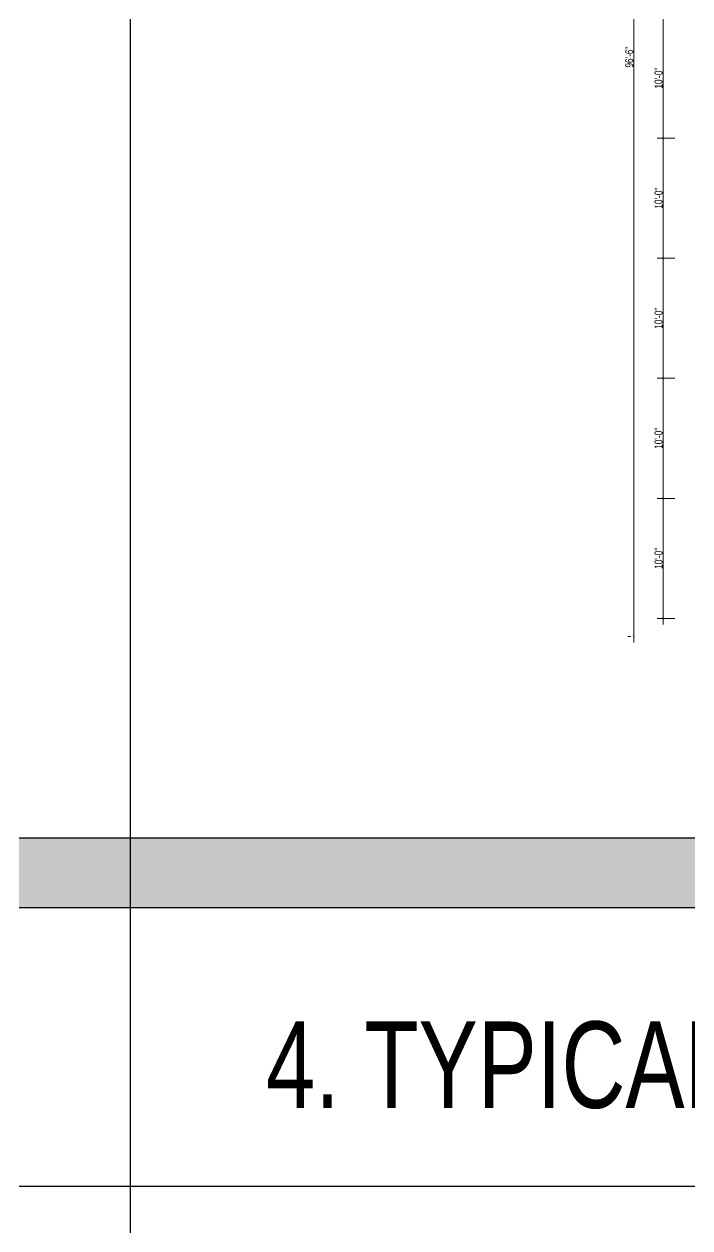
# Model space of a CAD drawing. Header units: inches. Extents: x 283072 to 301462, y 26630 to 62925.
# Drawn here: x 295333 to 295998, y 31862 to 33065 of the extents above; entities that cross this region are included whole.
import ezdxf
from ezdxf.enums import TextEntityAlignment as Align

# ---------------------------------------------------------------- set-up
doc = ezdxf.new("R2010")
doc.units = ezdxf.units.IN
doc.header["$MEASUREMENT"] = 0
doc.header["$PDMODE"] = 2
doc.layers.get('0').update_dxf_attribs({"lineweight": 5})
for name, color, linetype, lineweight in [('DIM WORKING', 7, 'Continuous', 13), ('Dimension.', 7, 'Continuous', 5), ('Text Room name', 4, 'Continuous', 13)]:
    doc.layers.add(name, color=color, linetype=linetype, lineweight=lineweight)
doc.styles.add('S_Swis721 LtCn BT', font='swisscl.ttf')
doc.dimstyles.new('1-8', dxfattribs={"dimtxt": 8, "dimasz": 6, "dimexe": 6, "dimexo": 12, "dimgap": 1, "dimtad": 1, "dimdec": 0, "dimzin": 3, "dimdsep": 46, "dimlunit": 4, "dimtxsty": 'S_Swis721 LtCn BT', "dimblk": 'ARCHTICK', "dimcen": 0, "dimdle": 6, "dimclrd": 256, "dimclre": 256, "dimclrt": 7, "dimadec": 1, "dimazin": 1, "dimtfac": 1, "dimtdec": 0, "dimtofl": 0, "dimtmove": 2, "dimatfit": 3, "dimldrblk": 'ARCHTICK', "dimfxl": 1, "dimtolj": 1, "dimtzin": 0, "dimlwd": -1, "dimlwe": -1, "dimarcsym": 0})

# ---------------------------------------------------------------- blocks, each defined once
blk = doc.blocks.new('_ArchTick')
at = {"color": 0, "linetype": 'ByBlock', "const_width": 0.15}
blk.add_lwpolyline([(-0.5, -0.5), (0.5, 0.5)], dxfattribs=at)
blk = doc.blocks.new('*D178')
at = {"layer": 'Defpoints', "color": 0, "lineweight": 30, "ltscale": 200, "transparency": 16777216}
for p in [(295971.3, 32590.9), (295995, 32590.9), (295995, 32470.9)]:
    blk.add_point(p, dxfattribs=at)
at = {"layer": 'DIM WORKING', "ltscale": 200, "transparency": 16777216}
for p, q in [((295971.3, 32464.9), (295971.3, 32596.9)), ((295983, 32590.9), (295965.3, 32590.9)), ((295983, 32470.9), (295965.3, 32470.9))]:
    blk.add_line(p, q, dxfattribs=at)
at = {"layer": 'DIM WORKING', "ltscale": 200, "transparency": 16777216, "xscale": 2, "yscale": 2, "zscale": 2}
for p, rotation in [((295971.3, 32590.9), 90), ((295971.3, 32470.9), 270)]:
    blk.add_blockref('_ArchTick', p, dxfattribs=dict(at, rotation=rotation))
at = {"layer": 'DIM WORKING', "color": 7, "lineweight": 30, "ltscale": 200, "transparency": 16777216, "insert": (295966.7, 32530.9), "char_height": 8, "attachment_point": 5, "rotation": 90, "style": 'S_Swis721 LtCn BT'}
blk.add_mtext('\\A1;10\'-0"', dxfattribs=at)
blk = doc.blocks.new('*D179')
at = {"layer": 'Defpoints', "color": 0, "lineweight": 30, "ltscale": 200, "transparency": 16777216}
for p in [(295971.3, 32710.9), (295995, 32710.9), (295995, 32590.9)]:
    blk.add_point(p, dxfattribs=at)
at = {"layer": 'DIM WORKING', "ltscale": 200, "transparency": 16777216}
for p, q in [((295971.3, 32584.9), (295971.3, 32716.9)), ((295983, 32710.9), (295965.3, 32710.9)), ((295983, 32590.9), (295965.3, 32590.9))]:
    blk.add_line(p, q, dxfattribs=at)
at = {"layer": 'DIM WORKING', "ltscale": 200, "transparency": 16777216, "xscale": 2, "yscale": 2, "zscale": 2}
for p, rotation in [((295971.3, 32710.9), 90), ((295971.3, 32590.9), 270)]:
    blk.add_blockref('_ArchTick', p, dxfattribs=dict(at, rotation=rotation))
at = {"layer": 'DIM WORKING', "color": 7, "lineweight": 30, "ltscale": 200, "transparency": 16777216, "insert": (295966.7, 32650.9), "char_height": 8, "attachment_point": 5, "rotation": 90, "style": 'S_Swis721 LtCn BT'}
blk.add_mtext('\\A1;10\'-0"', dxfattribs=at)
blk = doc.blocks.new('*D180')
at = {"layer": 'Defpoints', "color": 0, "lineweight": 30, "ltscale": 200, "transparency": 16777216}
for p in [(295971.3, 32830.9), (295995, 32830.9), (295995, 32710.9)]:
    blk.add_point(p, dxfattribs=at)
at = {"layer": 'DIM WORKING', "ltscale": 200, "transparency": 16777216}
for p, q in [((295971.3, 32704.9), (295971.3, 32836.9)), ((295983, 32830.9), (295965.3, 32830.9)), ((295983, 32710.9), (295965.3, 32710.9))]:
    blk.add_line(p, q, dxfattribs=at)
at = {"layer": 'DIM WORKING', "ltscale": 200, "transparency": 16777216, "xscale": 2, "yscale": 2, "zscale": 2}
for p, rotation in [((295971.3, 32830.9), 90), ((295971.3, 32710.9), 270)]:
    blk.add_blockref('_ArchTick', p, dxfattribs=dict(at, rotation=rotation))
at = {"layer": 'DIM WORKING', "color": 7, "lineweight": 30, "ltscale": 200, "transparency": 16777216, "insert": (295966.7, 32770.9), "char_height": 8, "attachment_point": 5, "rotation": 90, "style": 'S_Swis721 LtCn BT'}
blk.add_mtext('\\A1;10\'-0"', dxfattribs=at)
blk = doc.blocks.new('*D181')
at = {"layer": 'Defpoints', "color": 0, "lineweight": 30, "ltscale": 200, "transparency": 16777216}
for p in [(295971.3, 32950.9), (295995, 32950.9), (295995, 32830.9)]:
    blk.add_point(p, dxfattribs=at)
at = {"layer": 'DIM WORKING', "ltscale": 200, "transparency": 16777216}
for p, q in [((295971.3, 32824.9), (295971.3, 32956.9)), ((295983, 32950.9), (295965.3, 32950.9)), ((295983, 32830.9), (295965.3, 32830.9))]:
    blk.add_line(p, q, dxfattribs=at)
at = {"layer": 'DIM WORKING', "ltscale": 200, "transparency": 16777216, "xscale": 2, "yscale": 2, "zscale": 2}
for p, rotation in [((295971.3, 32950.9), 90), ((295971.3, 32830.9), 270)]:
    blk.add_blockref('_ArchTick', p, dxfattribs=dict(at, rotation=rotation))
at = {"layer": 'DIM WORKING', "color": 7, "lineweight": 30, "ltscale": 200, "transparency": 16777216, "insert": (295966.7, 32890.9), "char_height": 8, "attachment_point": 5, "rotation": 90, "style": 'S_Swis721 LtCn BT'}
blk.add_mtext('\\A1;10\'-0"', dxfattribs=at)
blk = doc.blocks.new('*D182')
at = {"layer": 'Defpoints', "color": 0, "lineweight": 30, "ltscale": 200, "transparency": 16777216}
for p in [(295971.3, 33070.9), (295995, 33070.9), (295995, 32950.9)]:
    blk.add_point(p, dxfattribs=at)
at = {"layer": 'DIM WORKING', "ltscale": 200, "transparency": 16777216}
for p, q in [((295971.3, 32944.9), (295971.3, 33076.9)), ((295983, 33070.9), (295965.3, 33070.9)), ((295983, 32950.9), (295965.3, 32950.9))]:
    blk.add_line(p, q, dxfattribs=at)
at = {"layer": 'DIM WORKING', "ltscale": 200, "transparency": 16777216, "xscale": 2, "yscale": 2, "zscale": 2}
for p, rotation in [((295971.3, 33070.9), 90), ((295971.3, 32950.9), 270)]:
    blk.add_blockref('_ArchTick', p, dxfattribs=dict(at, rotation=rotation))
at = {"layer": 'DIM WORKING', "color": 7, "lineweight": 30, "ltscale": 200, "transparency": 16777216, "insert": (295966.7, 33010.9), "char_height": 8, "attachment_point": 5, "rotation": 90, "style": 'S_Swis721 LtCn BT'}
blk.add_mtext('\\A1;10\'-0"', dxfattribs=at)
blk = doc.blocks.new('*D183')
at = {"layer": 'Defpoints', "color": 0, "lineweight": 30, "ltscale": 200, "transparency": 16777216}
for p in [(295971.3, 33190.9), (295995, 33190.9), (295995, 33070.9)]:
    blk.add_point(p, dxfattribs=at)
at = {"layer": 'DIM WORKING', "ltscale": 200, "transparency": 16777216}
for p, q in [((295971.3, 33064.9), (295971.3, 33196.9)), ((295983, 33190.9), (295965.3, 33190.9)), ((295983, 33070.9), (295965.3, 33070.9))]:
    blk.add_line(p, q, dxfattribs=at)
at = {"layer": 'DIM WORKING', "ltscale": 200, "transparency": 16777216, "xscale": 2, "yscale": 2, "zscale": 2}
for p, rotation in [((295971.3, 33190.9), 90), ((295971.3, 33070.9), 270)]:
    blk.add_blockref('_ArchTick', p, dxfattribs=dict(at, rotation=rotation))
at = {"layer": 'DIM WORKING', "color": 7, "lineweight": 30, "ltscale": 200, "transparency": 16777216, "insert": (295966.7, 33130.9), "char_height": 8, "attachment_point": 5, "rotation": 90, "style": 'S_Swis721 LtCn BT'}
blk.add_mtext('\\A1;10\'-0"', dxfattribs=at)
blk = doc.blocks.new('*D187')
at = {"layer": 'Defpoints', "color": 0, "lineweight": 30, "ltscale": 200, "transparency": 16777216}
for p in [(295942, 33610.9), (295950.8, 33610.9), (295950.8, 32452.9)]:
    blk.add_point(p, dxfattribs=at)
at = {"layer": 'DIM WORKING', "ltscale": 200, "transparency": 16777216}
for p, q in [((295938.8, 33610.9), (295936, 33610.9)), ((295942, 32446.9), (295942, 33616.9)), ((295938.8, 32452.9), (295936, 32452.9))]:
    blk.add_line(p, q, dxfattribs=at)
at = {"layer": 'DIM WORKING', "ltscale": 200, "transparency": 16777216, "xscale": 2, "yscale": 2, "zscale": 2}
for p, rotation in [((295942, 33610.9), 90), ((295942, 32452.9), 270)]:
    blk.add_blockref('_ArchTick', p, dxfattribs=dict(at, rotation=rotation))
at = {"layer": 'DIM WORKING', "color": 7, "lineweight": 30, "ltscale": 200, "transparency": 16777216, "insert": (295937.4, 33031.9), "char_height": 8, "attachment_point": 5, "rotation": 90, "style": 'S_Swis721 LtCn BT'}
blk.add_mtext('\\A1;96\'-6"', dxfattribs=at)

msp = doc.modelspace()

# ---------------------------------------------------------------- hatches: boundary and pattern name
at = {"layer": 'Dimension.', "linetype": 'ByBlock', "lineweight": 30, "ltscale": 200}
h = msp.add_hatch(dxfattribs=at)
h.set_pattern_fill('AR-CONC', color=6, scale=20)
h.set_pattern_definition([(50, (0, 0), (143.452037, -12.550427), [15, -165]), (355, (0, 0), (-27.75027, 150.43843), [12, -132]), (100.451444, (11.95, -1.05), (115.70177, 137.888), [12.74804, -140.22842]), (46.1842, (0, 40), (213.44827, -33.10386), [22.5, -247.5]), (96.635635, (17.79, 37.24), (186.93239, 194.82372), [19.12207, -210.34275]), (351.18416, (0, 40), (186.93239, 194.82372), [18, -198]), (21, (20, 30), (119.38141, -80.52378), [15, -165]), (326, (20, 30), (48.66307, 145.03001), [12, -132]), (71.451445, (29.95, 23.29), (168.044475, 64.50623), [12.74804, -140.22842]), (37.5, (0, 0), (2.431971, 66.578771), [0, -130.4, 0, -134, 0, -132.5]), (7.5, (0, 0), (52.613907, 78.882342), [0, -76.4, 0, -127.4, 0, -50.5]), (327.5, (-44.6, 0), (106.764487, -4.510974), [0, -50, 0, -156, 0, -207]), (317.5, (-64.6, 0), (116.637234, 20.020996), [0, -65, 0, -103.6, 0, -147])])
h.paths.add_polyline_path([(292084.92011, 32251.5), (290407.92011, 32251.5), (290407.92011, 32182.07655), (292084.92011, 32182.07655)])
h.paths.add_polyline_path([(293761.92011, 32251.5), (292084.92011, 32251.5), (292084.92011, 32182.07655), (293761.92011, 32182.07655)])
h.paths.add_polyline_path([(295438.92011, 32251.5), (293761.92011, 32251.5), (293761.92011, 32182.07655), (295438.92011, 32182.07655)])
h.paths.add_polyline_path([(297115.92011, 32251.5), (295438.92011, 32251.5), (295438.92011, 32182.07655), (297115.92011, 32182.07655)])

# ---------------------------------------------------------------- linework, layer by layer
at = {"layer": 'Dimension.', "color": 6, "linetype": 'ByBlock', "lineweight": 30, "ltscale": 200}
for p, q in [((295438.92011, 28466.07655), (295438.92011, 34061.57655)), ((290407.92011, 32251.5), (297115.92011, 32251.5)), ((290407.92011, 32182.07655), (297115.92011, 32182.07655)), ((290407.92011, 31903.57655), (297115.92011, 31903.57655))]:
    msp.add_line(p, q, dxfattribs=at)

# ---------------------------------------------------------------- texts
at = {"layer": 'Text Room name', "lineweight": 30, "ltscale": 0.0025, "style": 'S_Swis721 LtCn BT'}
msp.add_text('4. TYPICAL FLOOR BEAM LAYOUT', height=86.4, dxfattribs=at).set_placement((296300.26611, 32024.83734), align=Align.MIDDLE_CENTER)

# ---------------------------------------------------------------- dimensions: what is measured, and where the dimension line sits
at = {"layer": 'DIM WORKING', "lineweight": 30, "ltscale": 200}
for base, p1, p2, picture, middle in [((295941.95179, 33610.91181), (295950.77399, 32452.91181), (295950.77399, 33610.91181), '*D187', (295937.3548, 33031.91181)), ((295971.31969, 33190.91181), (295995.00753, 33070.91181), (295995.00753, 33190.91181), '*D183', (295966.72271, 33130.91181)), ((295971.31969, 33070.91181), (295995.00753, 32950.91181), (295995.00753, 33070.91181), '*D182', (295966.72271, 33010.91181)), ((295971.31969, 32950.91181), (295995.00753, 32830.91181), (295995.00753, 32950.91181), '*D181', (295966.72271, 32890.91181)), ((295971.31969, 32830.91181), (295995.00753, 32710.91181), (295995.00753, 32830.91181), '*D180', (295966.72271, 32770.91181)), ((295971.31969, 32710.91181), (295995.00753, 32590.91181), (295995.00753, 32710.91181), '*D179', (295966.72271, 32650.91181)), ((295971.31969, 32590.91181), (295995.00753, 32470.91181), (295995.00753, 32590.91181), '*D178', (295966.72271, 32530.91181))]:
    dim = msp.add_linear_dim(base=base, p1=p1, p2=p2, angle=90, dimstyle='1-8', override={"dimasz": 2, "dimgap": 0.5, "dimpost": '\\X'}, dxfattribs=at)
    dim.commit()
    dim.dimension.update_dxf_attribs({"geometry": picture, "text_midpoint": middle})

doc.saveas('drawing.dxf')
